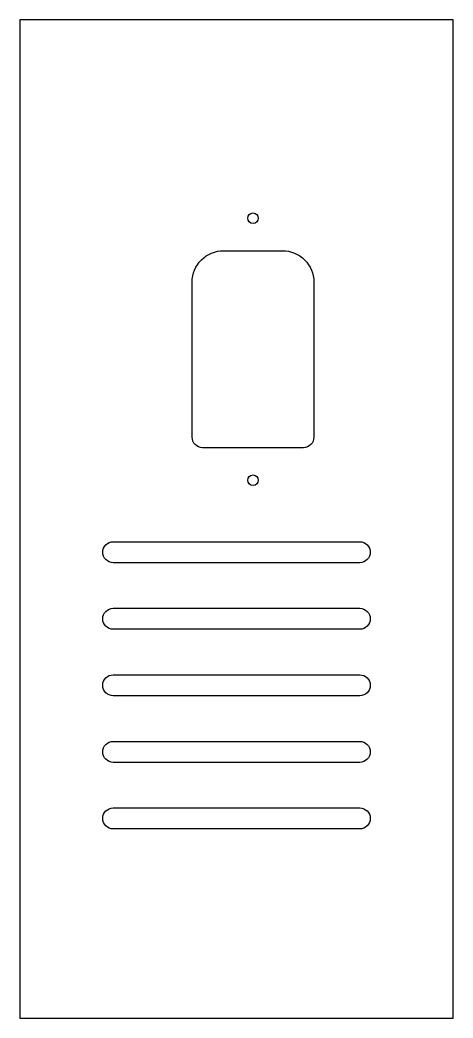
# Model space of a CAD drawing. Header units: inches. Extents: x -1.62 to 0, y -2.3 to 1.45.
import ezdxf

# ---------------------------------------------------------------- set-up
doc = ezdxf.new("R2010")
doc.units = ezdxf.units.IN
doc.layers.get('0').update_dxf_attribs({"linetype": 'CONTINUOUS'})

msp = doc.modelspace()

# ---------------------------------------------------------------- linework, layer by layer
msp.add_lwpolyline([(0, -2.3007), (0, 1.4488), (-1.625, 1.4488), (-1.625, -2.3007)], close=True)
for points in [[(-0.5615, -0.1582), (-0.9395, -0.1582, -0.414214), (-0.9789, -0.1188), (-0.9789, 0.4639, -0.414214), (-0.8607, 0.582), (-0.6403, 0.582, -0.414214), (-0.5222, 0.4639), (-0.5222, -0.1188, -0.414214)], [(-0.35, -0.5901), (-1.275, -0.5901, -1), (-1.275, -0.5113), (-0.35, -0.5113, -1)], [(-0.35, -0.8401), (-1.275, -0.8401, -1), (-1.275, -0.7613), (-0.35, -0.7613, -1)], [(-0.35, -1.0901), (-1.275, -1.0901, -1), (-1.275, -1.0113), (-0.35, -1.0113, -1)], [(-0.35, -1.3401), (-1.275, -1.3401, -1), (-1.275, -1.2613), (-0.35, -1.2613, -1)], [(-0.35, -1.5901), (-1.275, -1.5901, -1), (-1.275, -1.5113), (-0.35, -1.5113, -1)]]:
    msp.add_lwpolyline(points, format="xyb", close=True)
for centre in [(-0.7505, 0.704), (-0.7505, -0.2802)]:
    msp.add_circle(centre, 0.0197)

doc.saveas('drawing.dxf')
